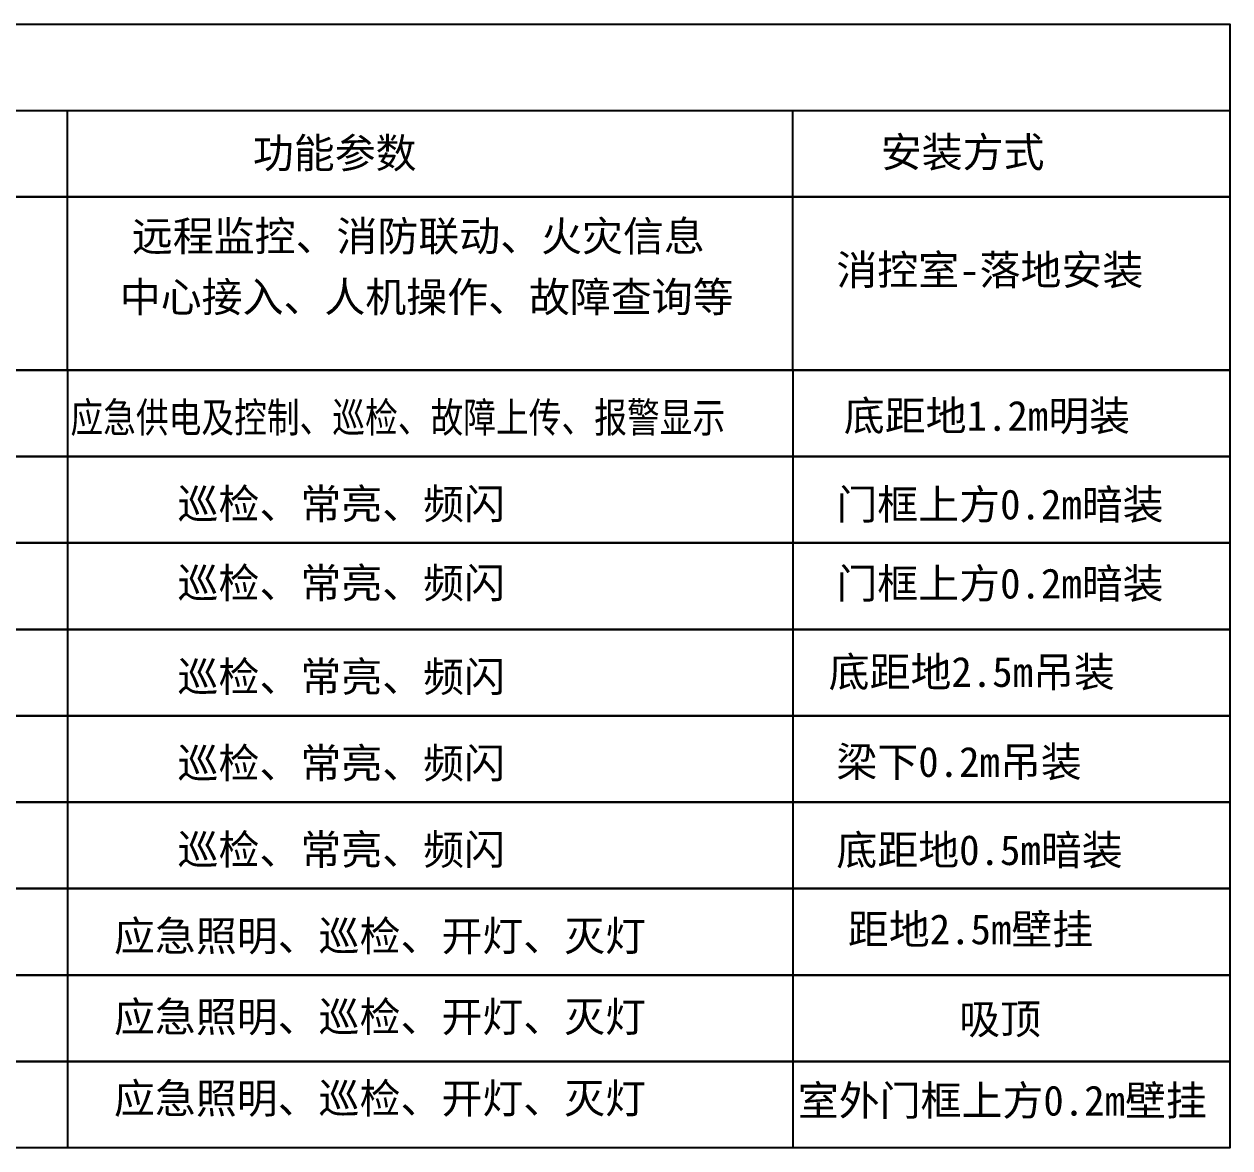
# Model space of a CAD drawing. Header units: millimetres. Extents: x -633009578 to 5705885, y -633235091 to 2571734.
# Drawn here: x 2456958 to 2465318, y 2011471 to 2019261 of the extents above; entities that cross this region are included whole.
import ezdxf

# ---------------------------------------------------------------- set-up
doc = ezdxf.new("R2010")
doc.units = ezdxf.units.MM
doc.header["$LTSCALE"] = 1000
doc.header["$MEASUREMENT"] = 0
doc.layers.add('000000000000电气', color=7, linetype='Continuous')
doc.styles.add('ELEC-DIM', font='simhei.ttf')

msp = doc.modelspace()

# ---------------------------------------------------------------- linework, layer by layer
at = {"layer": '000000000000电气'}
for p, q in [((2457258.1, 2016862.4), (2457258.1, 2016263.4)), ((2462287.2, 2016862.4), (2462287.2, 2016263.4)), ((2457258.1, 2016263.4), (2457258.1, 2015664.3)), ((2462287.2, 2016263.4), (2462287.2, 2015664.3)), ((2457258.1, 2015664.3), (2457258.1, 2013479.6)), ((2462287.2, 2015664.3), (2462287.2, 2013479.6)), ((2457258.1, 2013867.2), (2457258.1, 2013268.2)), ((2462287.2, 2013867.2), (2462287.2, 2013268.2)), ((2457258.1, 2013268.2), (2457258.1, 2011471.1)), ((2462287.2, 2013268.2), (2462287.2, 2011471.1)), ((2457258.1, 2012707.6), (2457258.1, 2012070.1)), ((2457258.1, 2012669.1), (2457258.1, 2011471.1)), ((2462287.2, 2012707.6), (2462287.2, 2012070.1)), ((2462287.2, 2012669.1), (2462287.2, 2011471.1))]:
    msp.add_line(p, q, dxfattribs=at)
for points in [[(2446391.5, 2019261.3), (2465317.9, 2019261.3), (2465317.9, 2018063.2), (2446391.5, 2018063.2)], [(2446391.5, 2018063.2), (2465317.9, 2018063.2), (2465317.9, 2016862.4), (2446391.5, 2016862.4)], [(2446391.5, 2016862.4), (2465317.9, 2016862.4), (2465317.9, 2016263.4), (2446391.5, 2016263.4)], [(2446391.5, 2016263.4), (2465317.9, 2016263.4), (2465317.9, 2015664.3), (2446391.5, 2015664.3)], [(2446391.5, 2015664.3), (2465317.9, 2015664.3), (2465317.9, 2015065.3), (2446391.5, 2015065.3)], [(2446391.5, 2015065.3), (2465317.9, 2015065.3), (2465317.9, 2014466.3), (2446391.5, 2014466.3)], [(2446391.5, 2014466.3), (2465317.9, 2014466.3), (2465317.9, 2013867.2), (2446391.5, 2013867.2)], [(2446391.5, 2013867.2), (2465317.9, 2013867.2), (2465317.9, 2013268.2), (2446391.5, 2013268.2)], [(2446391.5, 2012070.1), (2465317.9, 2012070.1), (2465317.9, 2011471.1), (2446391.5, 2011471.1)]]:
    msp.add_lwpolyline(points, close=True, dxfattribs=at)
for points in [[(2446391.5, 2018662.2), (2465317.9, 2018662.2)], [(2457258.1, 2018063.2), (2457258.1, 2018662.2)], [(2462287.2, 2018063.2), (2462287.2, 2018662.2)], [(2457258.1, 2016862.4), (2457258.1, 2018063.2)], [(2462287.2, 2016862.4), (2462287.2, 2018063.2)], [(2446391.5, 2012669.1), (2446391.5, 2012669.1), (2446391.5, 2013268.2), (2465317.9, 2013268.2), (2465317.9, 2012669.1), (2446391.5, 2012669.1)], [(2448337.6, 2012669.1), (2465317.9, 2012669.1), (2465317.9, 2012070.1), (2446391.5, 2012070.1), (2446391.5, 2012669.1)]]:
    msp.add_lwpolyline(points, dxfattribs=at)

# ---------------------------------------------------------------- texts
at = {"layer": '000000000000电气', "style": 'ELEC-DIM'}
for s, p in [('功能参数', (2458544.2, 2018263.5)), ('安装方式', (2462897.5, 2018269.7)), ('远程监控、消防联动、火灾信息', (2457705.4, 2017687.6)), ('消控室-落地安装', (2462589.9, 2017453.5)), ('中心接入、人机操作、故障查询等', (2457621.5, 2017265.8)), ('底距地1.2m明装', (2462641.4, 2016442)), ('巡检、常亮、频闪', (2458022, 2015831.3)), ('门框上方0.2m暗装', (2462589.9, 2015827.8)), ('巡检、常亮、频闪', (2458022, 2015283.2)), ('门框上方0.2m暗装', (2462589.9, 2015279.7)), ('巡检、常亮、频闪', (2458022, 2014633.2)), ('底距地2.5m吊装', (2462536, 2014666.7)), ('巡检、常亮、频闪', (2458022, 2014034.1)), ('梁下0.2m吊装', (2462589.9, 2014043)), ('巡检、常亮、频闪', (2458022, 2013435.1)), ('底距地0.5m暗装', (2462589.9, 2013431.7)), ('距地2.5m壁挂', (2462669.4, 2012882.4)), ('应急照明、巡检、开灯、灭灯', (2457581.4, 2012836.1)), ('应急照明、巡检、开灯、灭灯', (2457581.4, 2012275.5)), ('吸顶', (2463441.4, 2012260.1)), ('应急照明、巡检、开灯、灭灯', (2457581.4, 2011710.5)), ('室外门框上方0.2m壁挂', (2462322.4, 2011695.1))]:
    msp.add_text(s, height=208, dxfattribs=at).set_placement(p)
at = {"layer": '000000000000电气', "style": 'ELEC-DIM', "width": 0.8}
msp.add_text('应急供电及控制、巡检、故障上传、报警显示', height=208, dxfattribs=at).set_placement((2457279.4, 2016430.3))

doc.saveas('drawing.dxf')
